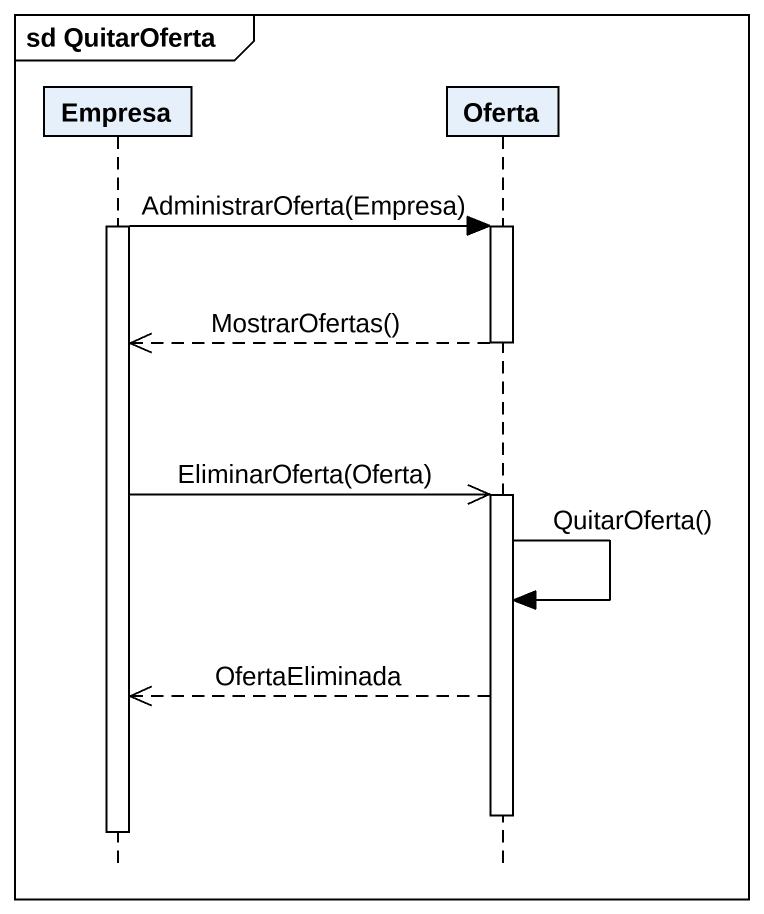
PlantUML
@startuml
mainframe sd QuitarOferta
hide footbox
participant Empresa
participant Oferta

activate Empresa
Empresa -> Oferta : AdministrarOferta(Empresa)
activate Oferta
Oferta -->> Empresa : MostrarOfertas()
deactivate Oferta
Empresa ->> Oferta : EliminarOferta(Oferta)
activate Oferta
Oferta -> Oferta : QuitarOferta()
Oferta -->> Empresa : OfertaEliminada
deactivate Oferta
deactivate Empresa
@enduml
